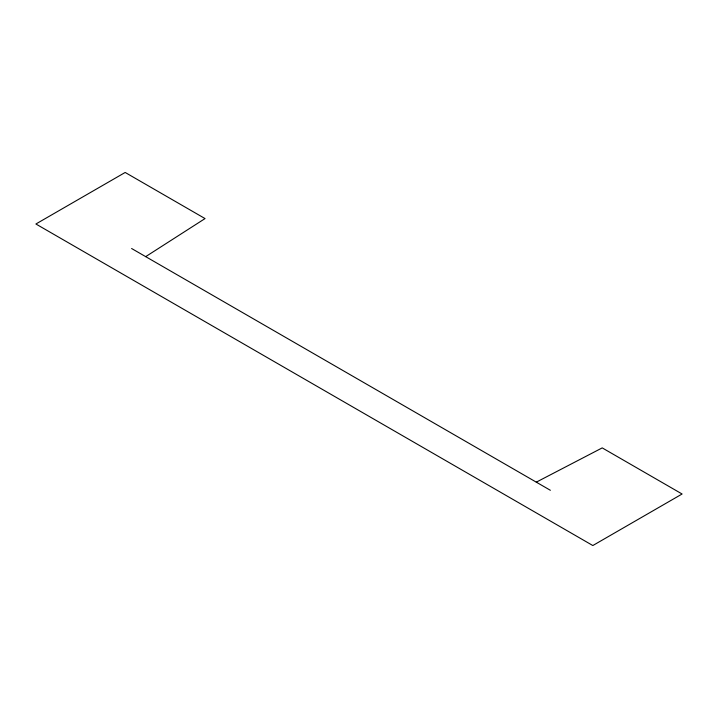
<?xml version="1.0" encoding="UTF-8"?>
<svg xmlns="http://www.w3.org/2000/svg" width="718" height="718" viewBox="0 0 718 718"><rect width="100%" height="100%" fill="white"/><g stroke="black" fill="none" stroke-linecap="round" stroke-linejoin="round"><path stroke-width="1.08" d="M145.682 256.64L205.043 218.577L125.174 172.464L35.9 223.998L592.826 545.536L682.1 494.002L602.222 447.888L536.292 482.155M131.609 248.509L550.374 490.286"/></g></svg>
